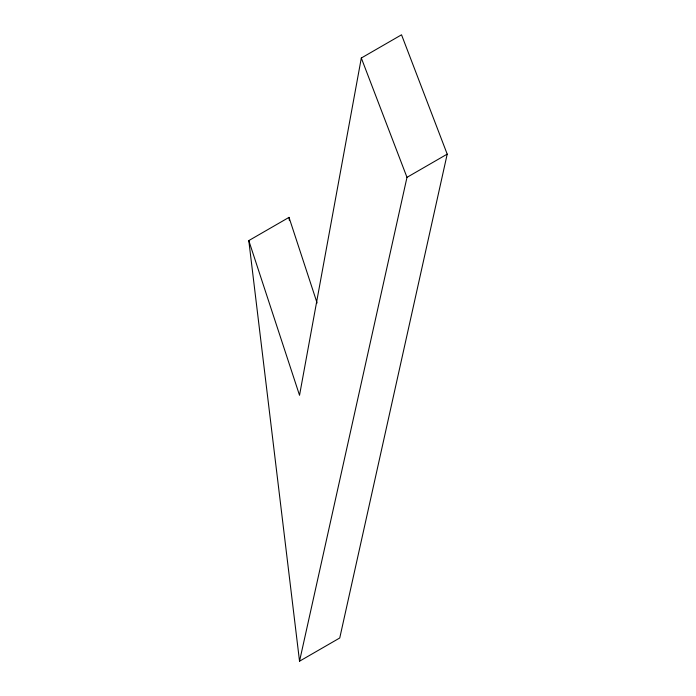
<?xml version="1.0" encoding="UTF-8"?>
<svg xmlns="http://www.w3.org/2000/svg" width="696" height="696" viewBox="0 0 696 696"><rect width="100%" height="100%" fill="white"/><g stroke="black" fill="none" stroke-linecap="round" stroke-linejoin="round"><path stroke-width="1.04" d="M248.794 240.599L299.532 661.2L339.752 637.98L447.206 154.129L401.531 34.8L361.311 58.02L299.532 395.285L248.794 240.599L289.014 217.378L317.089 302.978M299.532 661.2L406.986 177.35L361.311 58.02M406.986 177.35L447.206 154.129M289.014 217.378L289.405 220.615"/></g></svg>
